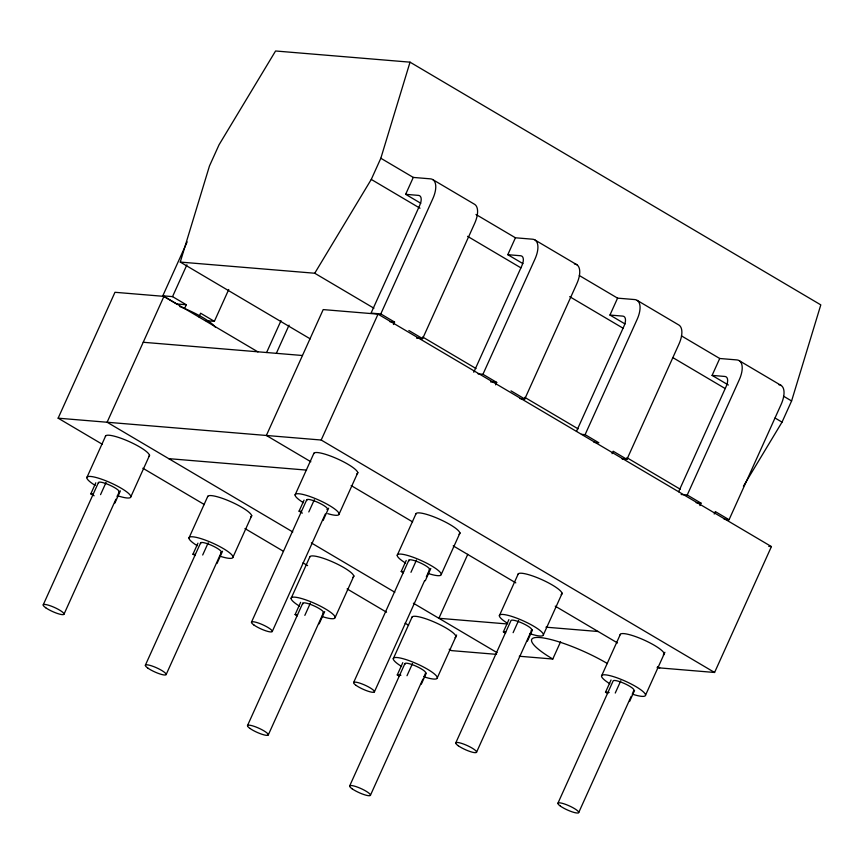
<?xml version="1.0" encoding="UTF-8"?>
<svg xmlns="http://www.w3.org/2000/svg" width="864" height="864" viewBox="0 0 864 864"><rect width="100%" height="100%" fill="white"/><g stroke="black" fill="none" stroke-linecap="round" stroke-linejoin="round"><path stroke-width="1.3" d="M310.219 338.861L180.263 262.073L209.466 165.985L219.035 144.806L275.573 50.987L410.033 62.165L820.8 304.873L791.597 400.961L782.028 422.14L743.418 486.205M180.263 262.073L314.734 273.24L371.272 179.42L380.83 158.252L410.033 62.165M102.233 444.226L58.136 418.176L114.977 292.291L163.955 296.363L257.947 351.896M184.637 308.426L186.289 304.754L176.558 303.944L162.81 295.812L187.153 241.909M163.955 296.363L107.114 422.237L292.788 531.954M86.821 477.652L105.624 436.007M162.81 295.812L172.541 296.622L186.916 264.784M94.122 495.796L90.817 493.852L95.796 482.825M43.2 604.886L98.431 482.555M100.548 494.651L106.078 482.404M64.001 614.196L115.916 499.208M117.018 496.757L119.232 491.864M114.869 503.118L120.398 490.86M198.947 316.883L200.61 313.211L214.369 321.343L228.744 289.494M130.842 496.778L149.645 455.134M266.62 352.501L281.005 320.641M188.968 538.002L207.77 496.357M276.35 353.311L289.062 325.145M195.167 555.509L192.964 554.202L197.942 543.175M145.346 665.237L200.578 542.916M202.694 555.012L208.224 542.765M166.147 674.557L221.378 552.226M217.015 563.468L222.545 551.221M232.988 557.14L251.791 515.495M405.648 194.324L413.284 177.422L430.445 178.848A21.254 10.13 -59.4 0 1 432.799 198.752L380.797 313.924L371.066 313.114L419.731 205.351A10.627 5.065 -59.4 0 0 418.554 195.394L405.648 194.324L420.757 203.256M295.088 494.953L313.891 453.308M58.136 418.176L321.192 440.024L378.032 314.15L771.422 546.588L714.582 672.473L657.061 667.688M302.378 513.097L299.074 511.153L304.052 500.126M251.467 622.188L306.698 499.856M308.804 511.952L314.345 499.705M393.444 324.508L394.556 322.056L380.797 313.924M272.257 631.498L325.285 514.058M323.125 520.42L328.655 508.162M291.125 598.363L309.917 556.718M339.098 514.08L357.901 472.435M297.313 615.87L295.121 614.563L300.65 602.316M247.493 725.598L302.724 603.266M416.545 338.137L422.626 338.645L474.628 223.463A21.254 10.13 -59.4 0 0 474.811 204.444L432.983 179.734M304.841 615.373L310.381 603.115M268.294 734.908L323.525 612.587M319.162 623.83L324.691 611.582M335.135 617.49L353.938 575.856M522.904 263.606L507.794 254.686L515.43 237.784L532.591 239.209A21.254 10.13 -59.4 0 1 534.956 259.103L482.944 374.285L478.084 373.885M473.774 372.254L521.878 265.702A10.627 5.065 -59.4 0 0 520.7 255.755L507.794 254.686M397.235 555.304L416.038 513.659M403.434 572.81L401.231 571.504L406.21 560.477M353.614 682.538L408.845 560.218M410.962 572.314L416.491 560.066M495.59 384.858L496.703 382.406L482.944 374.285M374.414 691.859L424.667 580.532M426.33 576.871L429.646 569.527M425.272 580.77L430.801 568.523M393.271 658.724L412.074 617.08M441.256 574.441L460.058 532.796M399.47 676.22L397.267 674.924L402.797 662.666M349.65 785.959L404.881 663.628M519.912 398.596L524.772 398.995L576.774 283.824A21.254 10.13 -59.4 0 0 574.42 263.92M406.998 675.734L412.528 663.476M467.78 554.299L438.89 618.278L507.136 623.948M370.44 795.269L422.917 679.061M424.019 676.609L425.671 672.937A11.394 2.257 24.3 0 0 414.677 665.572A11.394 2.257 24.3 0 0 405.032 664.34M421.308 684.191L426.287 673.164M437.281 677.851L456.635 634.986M625.05 323.968L609.952 315.047L617.576 298.145L634.738 299.57A21.254 10.13 -59.4 0 1 637.103 319.464L585.101 434.646L581.45 434.344M576.472 431.384L624.024 326.063A10.627 5.065 -59.4 0 0 622.847 316.116L609.952 315.047M499.381 615.665L518.184 574.02M505.58 633.172L503.377 631.865L508.907 619.618M455.76 742.9L510.991 620.568A11.394 2.257 24.3 0 1 523.508 623.732A11.394 2.257 24.3 0 1 531.241 630.277M513.108 632.675L518.638 620.417M476.561 752.209L531.792 629.888M527.418 641.131L532.397 630.104M612.058 453.676L613.17 451.224L626.918 459.356L678.92 344.174A21.254 10.13 -59.4 0 0 679.104 325.166L637.276 300.445M543.402 634.792L562.205 593.158M519.275 656.24L552.787 659.027L560.574 641.801M728.363 385.009L712.098 375.397L719.723 358.495L736.895 359.921A21.254 10.13 -59.4 0 1 739.249 379.825L687.247 494.996L681.167 494.5M678.618 491.746L726.17 386.424A10.627 5.065 -59.4 0 0 724.993 376.477L712.098 375.397M601.528 676.026L620.33 634.381M607.727 693.522L605.524 692.226L611.053 679.968M557.906 803.261L613.138 680.929A11.394 2.257 24.3 0 1 624.305 683.456A11.394 2.257 24.3 0 1 633.938 690.239L632.837 692.69M615.254 693.036L620.784 680.778M699.894 505.58L700.996 503.129L687.247 494.996M578.707 812.57L631.174 696.362M629.575 701.492L634.554 690.466M714.204 514.037L715.316 511.585L729.065 519.718L781.078 404.536A21.254 10.13 -59.4 0 0 778.712 384.642M645.548 695.153L664.902 652.288M378.032 314.15L323.201 309.593L266.36 435.467L310.856 461.765M389.686 321.646L394.556 322.056M205.848 320.63L214.369 321.343M143.23 342.274L302.465 355.504M490.622 381.91L496.703 382.406M593.989 442.368L598.849 442.768L585.101 434.646M622.058 458.957L626.918 459.356M168.728 458.644L306.558 470.102M696.136 502.718L700.996 503.129M724.205 519.307L729.065 519.718M768.744 546.372L771.422 546.588M90.817 493.852L93.247 494.046M299.074 511.153L301.514 511.348M192.964 554.202L195.404 554.407M401.231 571.504L403.661 571.709M545.94 627.178L598.136 631.508M295.121 614.563L297.551 614.768M503.377 631.865L505.807 632.07M496.53 654.361L451.526 650.614L449.204 649.242M397.267 674.924L400.918 675.227M605.524 692.226L609.174 692.528M535.129 240.095L576.958 264.805M739.433 360.806L781.25 385.517M380.83 158.252L413.284 177.422M475.988 214.477L515.43 237.784M579.301 275.519L617.576 298.145M681.448 335.88L719.723 358.495M783.508 396.187L791.597 400.961M371.272 179.42L420.001 208.224M467.575 236.336L520.949 267.872M569.689 296.665L623.063 328.201M672.959 357.685L725.177 388.541M775.073 418.025L782.028 422.14M314.734 273.24L373.907 308.21M422.647 337.003L476.021 368.539M524.75 397.343L578.135 428.879M626.864 457.672L680.238 489.218M408.866 330.512L422.626 338.645M511.013 390.874L524.772 398.995M172.541 296.622L186.289 304.754M321.192 440.024L714.582 672.473M351.162 485.579L412.614 521.888M453.2 545.864L515.808 582.865M555.228 606.161L617.533 642.967M657.461 666.565L659.75 667.915M311.342 542.916L394.826 592.25M413.381 603.212L497.081 652.666M142.852 468.223L204.358 504.565M244.966 528.563L283.262 551.189M302.994 562.853L307.627 565.596M347.09 588.902L386.543 612.22M405.108 623.192L408.586 625.244M309.722 557.161A24.052 4.752 24.3 0 1 334.994 562.982A24.052 4.752 24.3 0 1 352.89 577.26M411.869 617.512A24.052 4.752 24.3 0 1 437.141 623.344A24.052 4.752 24.3 0 1 455.036 637.621M105.43 436.439A24.052 4.752 24.3 0 1 130.691 442.271A24.052 4.752 24.3 0 1 148.597 456.548M517.99 574.463A24.052 4.752 24.3 0 1 543.262 580.284A24.052 4.752 24.3 0 1 561.157 594.562M620.136 634.813A24.052 4.752 24.3 0 1 645.408 640.645A24.052 4.752 24.3 0 1 663.304 654.923M313.697 453.74A24.052 4.752 24.3 0 1 338.958 459.572A24.052 4.752 24.3 0 1 356.854 473.85M207.576 496.8A24.052 4.752 24.3 0 1 232.848 502.632A24.052 4.752 24.3 0 1 250.744 516.91M415.843 514.102A24.052 4.752 24.3 0 1 441.104 519.934A24.052 4.752 24.3 0 1 459.011 534.211M552.787 659.027A53.136 10.508 24.3 0 1 539.903 637.535A53.136 10.508 24.3 0 1 607.457 663.574M306.85 500.569A11.394 2.257 24.3 0 1 317.855 502.384A11.394 2.257 24.3 0 1 326.938 509.566M303.394 502.675A24.052 4.752 24.3 0 1 301.806 494.197A24.052 4.752 24.3 0 1 334.789 509.047A24.052 4.752 24.3 0 1 327.758 513.648M609.833 683.748A24.052 4.752 24.3 0 1 608.818 675.389A24.052 4.752 24.3 0 1 642.103 690.79A24.052 4.752 24.3 0 1 632.135 694.073M98.593 483.268A11.394 2.257 24.3 0 1 109.598 485.082A11.394 2.257 24.3 0 1 118.681 492.264M95.126 485.374A24.052 4.752 24.3 0 1 94.1 477.014A24.052 4.752 24.3 0 1 127.397 492.415A24.052 4.752 24.3 0 1 117.428 495.698M179.831 306.612A32.962 6.512 24.3 0 1 215.287 327.121M409.007 560.92A11.394 2.257 24.3 0 1 420.012 562.745A11.394 2.257 24.3 0 1 429.095 569.916M405.54 563.036A24.052 4.752 24.3 0 1 404.514 554.666A24.052 4.752 24.3 0 1 437.81 570.067A24.052 4.752 24.3 0 1 427.842 573.361M200.74 543.618A11.394 2.257 24.3 0 1 211.745 545.443A11.394 2.257 24.3 0 1 220.828 552.614M197.273 545.735A24.052 4.752 24.3 0 1 196.258 537.365A24.052 4.752 24.3 0 1 229.543 552.766A24.052 4.752 24.3 0 1 219.575 556.06M401.566 666.446A24.052 4.752 24.3 0 1 400.55 658.087A24.052 4.752 24.3 0 1 433.847 673.488A24.052 4.752 24.3 0 1 423.878 676.771M507.686 623.398A24.052 4.752 24.3 0 1 506.671 615.028A24.052 4.752 24.3 0 1 539.957 630.428A24.052 4.752 24.3 0 1 529.988 633.712M302.886 603.979A11.394 2.257 24.3 0 1 313.891 605.804A11.394 2.257 24.3 0 1 322.974 612.976M299.419 606.096A24.052 4.752 24.3 0 1 298.404 597.726A24.052 4.752 24.3 0 1 331.69 613.127A24.052 4.752 24.3 0 1 321.721 616.41M253.973 625.05A11.394 2.257 24.3 0 0 271.706 631.886A11.394 2.257 24.3 0 0 259.913 623.581A11.394 2.257 24.3 0 0 253.973 625.05M560.412 806.123A11.394 2.257 24.3 0 0 578.156 812.959A11.394 2.257 24.3 0 0 566.352 804.654A11.394 2.257 24.3 0 0 560.412 806.123M45.706 607.748A11.394 2.257 24.3 0 0 63.45 614.585A11.394 2.257 24.3 0 0 51.646 606.28A11.394 2.257 24.3 0 0 45.706 607.748M356.119 685.411A11.394 2.257 24.3 0 0 373.853 692.248A11.394 2.257 24.3 0 0 362.059 683.942A11.394 2.257 24.3 0 0 356.119 685.411M147.852 668.11A11.394 2.257 24.3 0 0 165.596 674.946A11.394 2.257 24.3 0 0 153.792 666.641A11.394 2.257 24.3 0 0 147.852 668.11M352.156 788.821A11.394 2.257 24.3 0 0 369.889 795.658A11.394 2.257 24.3 0 0 358.096 787.352A11.394 2.257 24.3 0 0 352.156 788.821M458.266 745.762A11.394 2.257 24.3 0 0 476.01 752.609A11.394 2.257 24.3 0 0 464.206 744.293A11.394 2.257 24.3 0 0 458.266 745.762M249.998 728.46A11.394 2.257 24.3 0 0 267.743 735.296A11.394 2.257 24.3 0 0 255.938 726.991A11.394 2.257 24.3 0 0 249.998 728.46"/></g></svg>
